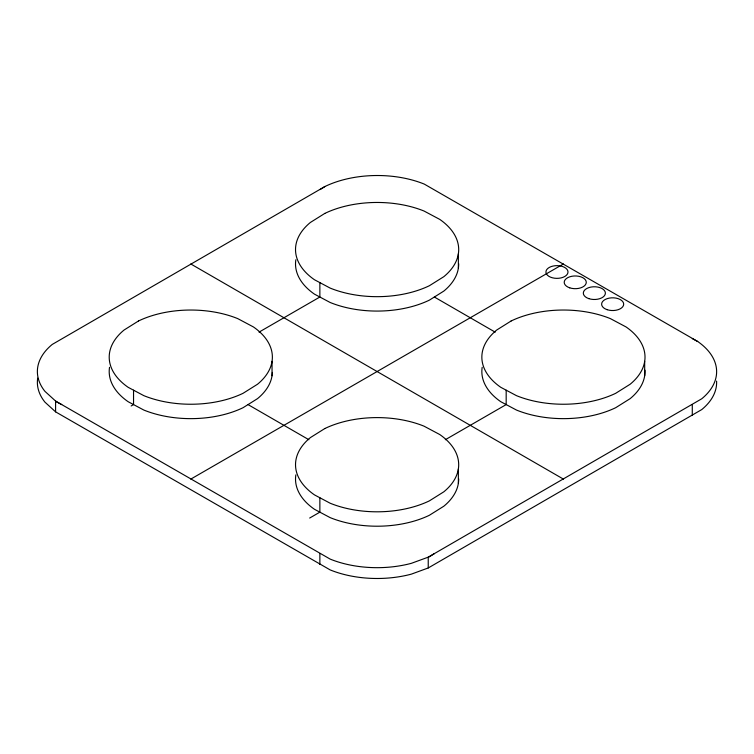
<?xml version="1.0" encoding="UTF-8"?>
<svg xmlns="http://www.w3.org/2000/svg" width="754" height="754" viewBox="0 0 754 754"><rect width="100%" height="100%" fill="white"/><g stroke="black" fill="none" stroke-linecap="round" stroke-linejoin="round"><path stroke-width="1.13" d="M320.073 189.565L325.031 186.464A81.583 47.106 0 0 1 424.285 184.099L697.676 341.477A81.583 47.106 0 0 1 701.757 398.772L428.234 557.159L428.234 567.96L411.401 574.124A81.583 47.106 0 0 1 330.148 569.901L55.589 411.854L44.929 402.136A81.583 47.106 0 0 1 37.7 378.122M434.351 553.625L429.394 556.735L411.401 563.313A81.583 47.106 0 0 1 330.148 559.091L55.589 401.053L55.589 411.854M428.234 567.96L701.757 409.573A81.583 47.106 0 0 0 716.592 381.09M325.031 186.464L52.243 344.427A81.583 47.106 0 0 0 44.929 391.335L56.324 401.722L61.715 404.587M131.149 405.972L133.543 404.587L133.543 390.186M259.027 332.137L319.866 297.019L319.866 282.618M190.79 479.11L563.426 263.966M309.677 518.036L319.866 512.154L319.866 497.753M445.322 439.723L506.179 404.587L506.179 390.186M692.285 338.612L697.676 341.477M434.351 297.019L495.208 332.156M190.79 263.966L563.426 479.11M248.028 404.587L308.886 439.723M692.285 404.709L692.285 415.511M644.679 361.354L644.679 375.756M458.366 253.787L458.366 268.188M458.366 468.931L458.366 483.333M319.866 553.625L319.866 564.435M272.043 361.354L272.043 375.756M458.686 263.721A81.583 47.106 0 0 1 443.823 291.082L429.394 300.13A81.583 47.106 0 0 1 330.148 302.486L314.475 294.154A81.583 47.106 0 0 1 295.851 259.744M644.972 370.167A81.583 47.106 0 0 1 630.137 398.649L615.707 407.697A81.583 47.106 0 0 1 516.462 410.053L500.797 401.722A81.583 47.106 0 0 1 482.174 367.311M458.686 478.856A81.583 47.106 0 0 1 443.823 506.217L429.394 515.265A81.583 47.106 0 0 1 330.148 517.621L314.475 509.299A81.583 47.106 0 0 1 295.851 474.888M272.354 372.419A81.583 47.106 0 0 1 257.5 398.649L243.071 407.697A81.583 47.106 0 0 1 143.826 410.053L128.161 401.722A81.583 47.106 0 0 1 109.528 367.311M138.5 320.978L124.071 330.026A81.583 47.106 0 0 0 128.161 387.32L143.826 395.652A81.583 47.106 0 0 0 243.071 393.296L257.5 384.248A81.583 47.106 0 0 0 253.419 326.944L237.746 318.622A81.583 47.106 0 0 0 138.5 320.978M324.823 213.41L310.394 222.449A81.583 47.106 0 0 0 314.475 279.753L330.148 288.085A81.583 47.106 0 0 0 429.394 285.719L443.823 276.68A81.583 47.106 0 0 0 439.733 219.376L424.068 211.045A81.583 47.106 0 0 0 324.823 213.41M324.823 428.545L310.394 437.593A81.583 47.106 0 0 0 314.475 494.888L330.148 503.22A81.583 47.106 0 0 0 429.394 500.863L443.823 491.815A81.583 47.106 0 0 0 439.733 434.521L424.068 426.189A81.583 47.106 0 0 0 324.823 428.545M511.137 320.978L496.716 330.026A81.583 47.106 0 0 0 500.797 387.32L516.462 395.652A81.583 47.106 0 0 0 615.707 393.296L630.137 384.248A81.583 47.106 0 0 0 626.056 326.944L610.391 318.622A81.583 47.106 0 0 0 511.137 320.978M562.475 266.482L559.817 265.851A11.027 6.362 0 0 0 546.311 273.645L547.413 275.182A11.027 6.362 0 0 0 564.755 276.501A11.027 6.362 0 0 0 562.475 266.482M607.149 309.687A11.027 6.362 0 0 0 623.69 304.173A11.027 6.362 0 0 0 607.149 298.659A11.027 6.362 0 0 0 607.149 309.687M588.846 298.641A11.027 6.362 0 0 0 605.387 293.127A11.027 6.362 0 0 0 588.846 287.613A11.027 6.362 0 0 0 588.846 298.641M569.732 287.839A11.027 6.362 0 0 0 586.273 282.326A11.027 6.362 0 0 0 569.732 276.812A11.027 6.362 0 0 0 569.732 287.839"/></g></svg>
